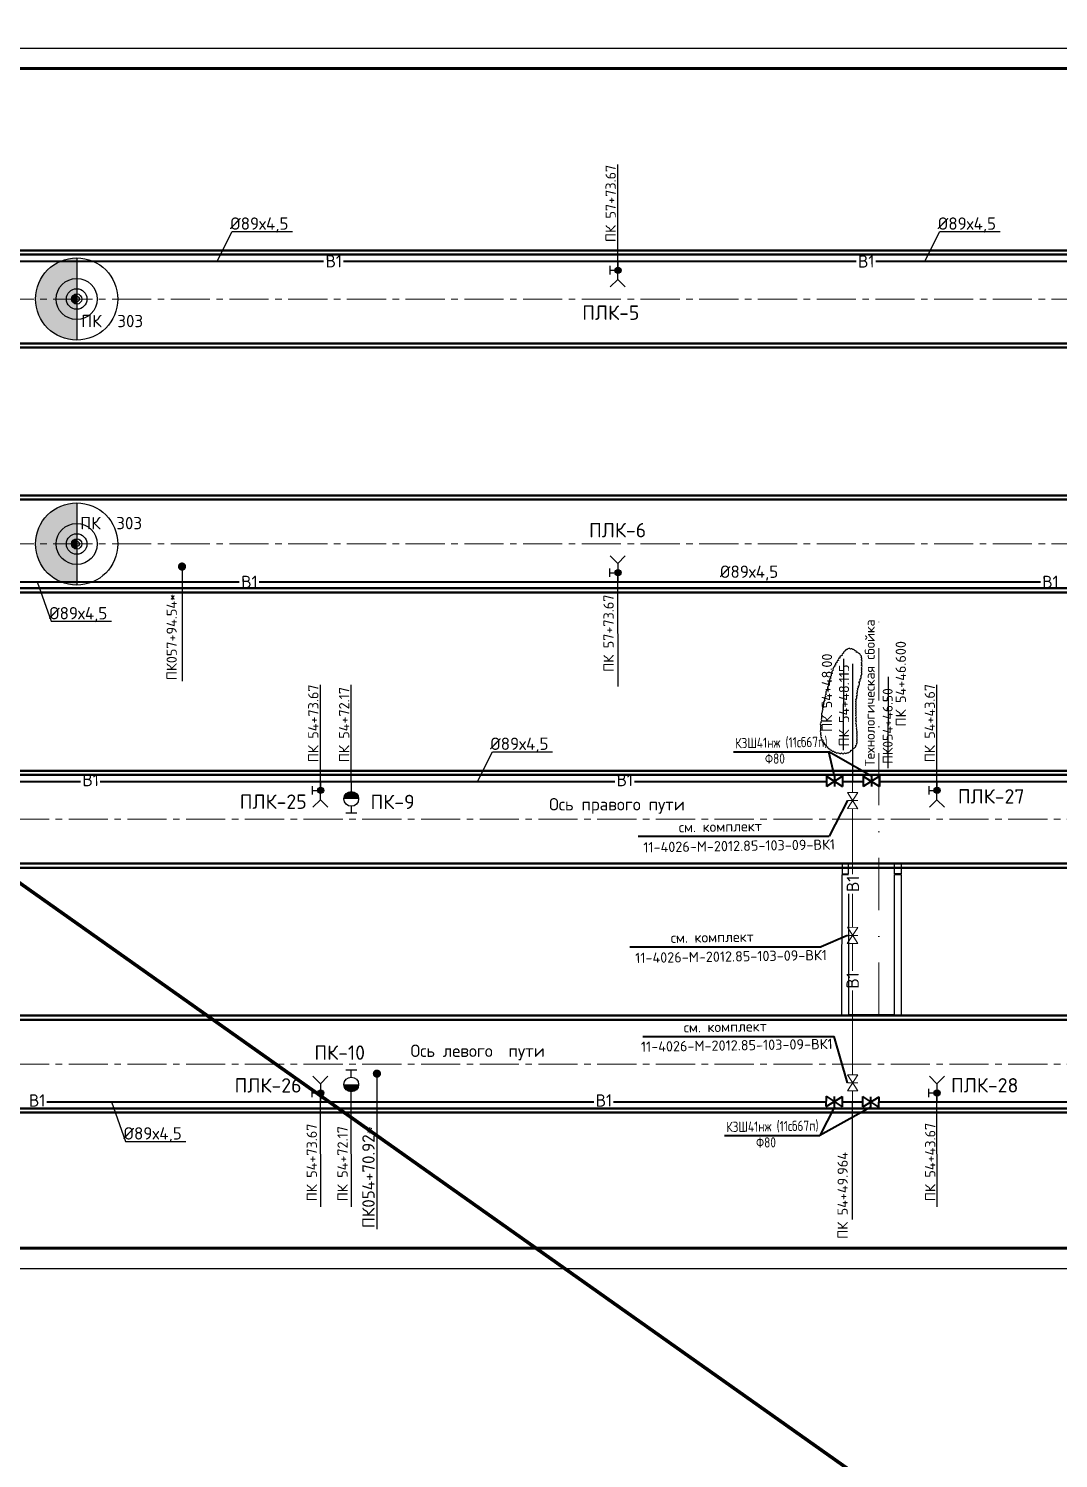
# Paper-space layout 'л2-л8' of a CAD drawing. Header units: millimetres. Extents: x 10032 to 18918, y -3051 to 627.
# Drawn here: x 16763.6 to 17014.2, y -1425.1 to -1077.2 of the extents above; entities that cross this region are included whole.
import ezdxf

# ---------------------------------------------------------------- set-up
doc = ezdxf.new("R2010")
doc.units = ezdxf.units.MM
doc.header["$LTSCALE"] = 0.5
doc.linetypes.add('CENTER2', pattern=[28.575, 19.05, -3.175, 3.175, -3.175])
doc.linetypes.add('DASHDOTX2', pattern=[50.8, 25.4, -12.7, 0, -12.7])
for name, color, linetype in [('1_NADPIS', 7, 'Continuous'), ('3_Текст', 7, 'Continuous'), ('NADPISI', 110, 'Continuous'), ('ВК_надписи', 7, 'Continuous'), ('ВК_сети', 4, 'Continuous'), ('ГТ_Конструкции', 2, 'Continuous'), ('ГТ_ПК', 2, 'Continuous'), ('ГТ_ПК @ 0.25', 2, 'Continuous'), ('ГТ_ПК @ 0.5', 2, 'Continuous'), ('ГТ_ПК @ 1', 2, 'Continuous'), ('ГТ_ПК @ 2', 2, 'Continuous'), ('ГТ_ПК @ 4', 2, 'Continuous')]:
    doc.layers.add(name, color=color, linetype=linetype)
for name, color, linetype, lineweight in [('1_PK500', 5, 'Continuous', 35), ('_Формат', 7, 'Continuous', 35), ('А_Конструкции', 4, 'Continuous', 50), ('А_Текст', 255, 'Continuous', 20), ('АР_Оси', 242, 'CENTER2', 18)]:
    doc.layers.add(name, color=color, linetype=linetype, lineweight=lineweight)
doc.styles.add('Стандарт ММП', font='isocpeur.ttf')

# ---------------------------------------------------------------- blocks, each defined once
blk = doc.blocks.new('ПК')
at = {"layer": 'ГТ_ПК'}
blk.add_hatch(color=0, dxfattribs=at).paths.add_polyline_path([(0, -2.5, 0.414214), (2.5, 0, 0.414214), (0, 2.5)])
at = {"layer": 'ГТ_ПК', "color": 0}
blk.add_line((0, -2.5), (0, 2.5), dxfattribs=at)
blk.add_circle((0, 0), 2.5, dxfattribs=at)
blk = doc.blocks.new('*U459')
at = {"layer": 'ГТ_ПК @ 0.25', "extrusion": (9.32183e-09, 7.72587e-22, 1), "xscale": 0.2500000000000059, "yscale": 0.2500000000000053, "zscale": 0.2500000000000053, "rotation": 180}
blk.add_blockref('ПК', (16775.31, -1142.99, 0), dxfattribs=at)
at = {"layer": 'ГТ_ПК @ 0.5', "extrusion": (9.32183e-09, 7.72587e-22, 1), "xscale": 0.5000000000000185, "yscale": 0.5000000000000173, "zscale": 0.5000000000000173, "rotation": 180}
blk.add_blockref('ПК', (16775.31, -1142.99, 0), dxfattribs=at)
at = {"layer": 'ГТ_ПК @ 1', "extrusion": (9.32183e-09, 7.72587e-22, 1), "rotation": 179.9999999999641}
blk.add_blockref('ПК', (16775.31, -1142.99, 0), dxfattribs=at)
at = {"layer": 'ГТ_ПК @ 2', "extrusion": (9.32183e-09, 7.72587e-22, 1), "xscale": 2.000000000000074, "yscale": 2.000000000000069, "zscale": 2.000000000000069, "rotation": 180}
blk.add_blockref('ПК', (16775.31, -1142.99, 0), dxfattribs=at)
at = {"layer": 'ГТ_ПК @ 4', "extrusion": (9.32183e-09, 7.72587e-22, 1), "xscale": 4.000000000000095, "yscale": 4.000000000000085, "zscale": 4.000000000000085, "rotation": 180}
blk.add_blockref('ПК', (16775.31, -1142.99, 0), dxfattribs=at)
blk = doc.blocks.new('*U476')
at = {"layer": 'ГТ_ПК @ 0.25', "extrusion": (9.32183e-09, 7.72587e-22, 1), "xscale": 0.2500000000000059, "yscale": 0.2500000000000053, "zscale": 0.2500000000000053, "rotation": 180}
blk.add_blockref('ПК', (16775.31, -1202.59, 0), dxfattribs=at)
at = {"layer": 'ГТ_ПК @ 0.5', "extrusion": (9.32183e-09, 7.72587e-22, 1), "xscale": 0.5000000000000185, "yscale": 0.5000000000000173, "zscale": 0.5000000000000173, "rotation": 180}
blk.add_blockref('ПК', (16775.31, -1202.59, 0), dxfattribs=at)
at = {"layer": 'ГТ_ПК @ 1', "extrusion": (9.32183e-09, 7.72587e-22, 1), "rotation": 179.9999999999641}
blk.add_blockref('ПК', (16775.31, -1202.59, 0), dxfattribs=at)
at = {"layer": 'ГТ_ПК @ 2', "extrusion": (9.32183e-09, 7.72587e-22, 1), "xscale": 2.000000000000074, "yscale": 2.000000000000069, "zscale": 2.000000000000069, "rotation": 180}
blk.add_blockref('ПК', (16775.31, -1202.59, 0), dxfattribs=at)
at = {"layer": 'ГТ_ПК @ 4', "extrusion": (9.32183e-09, 7.72587e-22, 1), "xscale": 4.000000000000095, "yscale": 4.000000000000085, "zscale": 4.000000000000085, "rotation": 180}
blk.add_blockref('ПК', (16775.31, -1202.59, 0), dxfattribs=at)

psp = doc.layouts.new('л2-л8')

# ---------------------------------------------------------------- hatches: boundary and pattern name
at = {"layer": 'ВК_сети', "ltscale": 0.5}
h = psp.add_hatch(color=5, dxfattribs=at)
h.paths.add_polyline_path([(16907.7718, -1135.9777, 0.41421356), (16907.0218, -1135.2277), (16907.0218, -1135.9777)])
h.paths.add_polyline_path([(16907.7718, -1135.9777), (16907.0218, -1135.9777), (16907.0218, -1136.7277, 0.41421356)])
h.paths.add_polyline_path([(16907.0218, -1135.9777), (16907.0218, -1135.2277, 0.58408052), (16906.38, -1136.3657)])
h.paths.add_polyline_path([(16907.0218, -1136.7277), (16907.0218, -1135.9777), (16906.38, -1136.3657, 0.26256208)])
h = psp.add_hatch(color=5, dxfattribs=at)
h.paths.add_polyline_path([(16907.7718, -1209.6009, -0.41421356), (16907.0218, -1210.3509), (16907.0218, -1209.6009)])
h.paths.add_polyline_path([(16907.7718, -1209.6009), (16907.0218, -1209.6009), (16907.0218, -1208.8509, -0.41421356)])
h.paths.add_polyline_path([(16907.0218, -1209.6009), (16907.0218, -1210.3509, -0.58408052), (16906.38, -1209.2129)])
h.paths.add_polyline_path([(16907.0218, -1208.8509), (16907.0218, -1209.6009), (16906.38, -1209.2129, -0.26256208)])
h = psp.add_hatch(color=5, dxfattribs=at)
h.paths.add_polyline_path([(16835.4214, -1262.5587, 0.41421356), (16834.6714, -1261.8087), (16834.6714, -1262.5587)])
h.paths.add_polyline_path([(16835.4214, -1262.5587), (16834.6714, -1262.5587), (16834.6714, -1263.3087, 0.41421356)])
h.paths.add_polyline_path([(16834.6714, -1262.5587), (16834.6714, -1261.8087, 0.58408052), (16834.0295, -1262.9467)])
h.paths.add_polyline_path([(16834.6714, -1263.3087), (16834.6714, -1262.5587), (16834.0295, -1262.9467, 0.26256208)])
h = psp.add_hatch(color=1, dxfattribs=at)
h.paths.add_polyline_path([(16840.3097, -1264.6177), (16843.9097, -1264.6177, 0.09159777), (16843.7909, -1263.9745), (16840.4285, -1263.9745, 0.09159777)])
h.paths.add_polyline_path([(16840.4285, -1263.9745), (16843.7909, -1263.9745, 0.68812614)])
h = psp.add_hatch(color=1, dxfattribs=at)
h.paths.add_polyline_path([(16840.3097, -1264.6177), (16843.9097, -1264.6177, 0.09159777), (16843.7909, -1263.9745), (16840.4285, -1263.9745, 0.09159777)])
h.paths.add_polyline_path([(16840.4285, -1263.9745), (16843.7909, -1263.9745, 0.68812614)])
h = psp.add_hatch(color=5, dxfattribs=at)
h.paths.add_polyline_path([(16985.4214, -1262.5587, 0.41421356), (16984.6714, -1261.8087), (16984.6714, -1262.5587)])
h.paths.add_polyline_path([(16985.4214, -1262.5587), (16984.6714, -1262.5587), (16984.6714, -1263.3087, 0.41421356)])
h.paths.add_polyline_path([(16984.6714, -1262.5587), (16984.6714, -1261.8087, 0.58408052), (16984.0295, -1262.9467)])
h.paths.add_polyline_path([(16984.6714, -1263.3087), (16984.6714, -1262.5587), (16984.0295, -1262.9467, 0.26256208)])
h = psp.add_hatch(color=5, dxfattribs=at)
h.paths.add_polyline_path([(16835.4214, -1336.182, -0.41421356), (16834.6714, -1336.932), (16834.6714, -1336.182)])
h.paths.add_polyline_path([(16835.4214, -1336.182), (16834.6714, -1336.182), (16834.6714, -1335.432, -0.41421356)])
h.paths.add_polyline_path([(16834.6714, -1336.182), (16834.6714, -1336.932, -0.58408052), (16834.0295, -1335.794)])
h.paths.add_polyline_path([(16834.6714, -1335.432), (16834.6714, -1336.182), (16834.0295, -1335.794, -0.26256208)])
h = psp.add_hatch(color=1, dxfattribs=at)
h.paths.add_polyline_path([(16840.3097, -1334.123), (16843.9097, -1334.123, -0.09159777), (16843.7909, -1334.7662), (16840.4285, -1334.7662, -0.09159777)])
h.paths.add_polyline_path([(16840.4285, -1334.7662), (16843.7909, -1334.7662, -0.68812614)])
h = psp.add_hatch(color=1, dxfattribs=at)
h.paths.add_polyline_path([(16840.3097, -1334.123), (16843.9097, -1334.123, -0.09159777), (16843.7909, -1334.7662), (16840.4285, -1334.7662, -0.09159777)])
h.paths.add_polyline_path([(16840.4285, -1334.7662), (16843.7909, -1334.7662, -0.68812614)])
h = psp.add_hatch(color=5, dxfattribs=at)
h.paths.add_polyline_path([(16985.4214, -1336.182, -0.41421356), (16984.6714, -1336.932), (16984.6714, -1336.182)])
h.paths.add_polyline_path([(16985.4214, -1336.182), (16984.6714, -1336.182), (16984.6714, -1335.432, -0.41421356)])
h.paths.add_polyline_path([(16984.6714, -1336.182), (16984.6714, -1336.932, -0.58408052), (16984.0295, -1335.794)])
h.paths.add_polyline_path([(16984.6714, -1335.432), (16984.6714, -1336.182), (16984.0295, -1335.794, -0.26256208)])

# ---------------------------------------------------------------- linework, layer by layer
at = {"layer": '1_NADPIS', "color": 1, "linetype": 'Continuous'}
for p, q in [((16906.9602, -1133.7977, 0), (16906.9602, -1110.2883, 0)), ((16800.9391, -1208.0932, 0), (16800.9391, -1235.9705, 0)), ((16907.0597, -1237.2885, 0), (16906.9594, -1211.5796, 0)), ((16964.1695, -1260.379, 0), (16964.1695, -1231.8025, 0)), ((16834.6097, -1260.3788, 0), (16834.6097, -1236.8694, 0)), ((16842.1097, -1260.3788, 0), (16842.1097, -1236.8694, 0)), ((16984.6097, -1260.3788, 0), (16984.6097, -1236.8694, 0)), ((16848.3597, -1330.979), (16848.3597, -1369.3512)), ((16834.7092, -1363.8696, 0), (16834.6089, -1338.1607, 0)), ((16842.2092, -1363.8696, 0), (16842.1089, -1338.1607, 0)), ((16964.1137, -1366.9388, 7.3533), (16964.1137, -1338.3623, 7.3533)), ((16984.7092, -1363.8696, 0), (16984.6089, -1338.1607, 0))]:
    psp.add_line(p, q, dxfattribs=at)
at = {"layer": '1_NADPIS', "linetype": 'DASHDOTX2', "lineweight": 13}
psp.add_line((16970.5156, -1317.1668, 7.3533), (16970.5156, -1216.8451, 7.3533), dxfattribs=at)
at = {"layer": '_Формат', "color": 7, "lineweight": 25}
for p, q in [((16500.968, -1081.9281), (17378.2322, -1081.9281)), ((16500.968, -1378.9281), (18125.4811, -1378.9281)), ((16500.968, -1378.9281), (17378.2322, -1378.9281))]:
    psp.add_line(p, q, dxfattribs=at)
at = {"layer": '_Формат', "color": 7, "lineweight": 60}
for p, q in [((16520.968, -1086.9281), (17373.2322, -1086.9281)), ((16520.968, -1373.9281), (18373.048, -1373.9281))]:
    psp.add_line(p, q, dxfattribs=at)
at = {"layer": 'Defpoints', "color": 6, "linetype": 'Continuous', "lineweight": 140}
psp.add_line((16467.2489, -1077.1894), (18599.244, -2584.2309), dxfattribs=at)
at = {"layer": 'Defpoints', "color": 5, "linetype": 'Continuous', "lineweight": 30}
for p, q in [((16961.9091, -1230.5327), (16961.8379, -1252.7518)), ((16972.7236, -1234.9098), (16972.6523, -1257.1289))]:
    psp.add_line(p, q, dxfattribs=at)
psp.add_lwpolyline([(16962.7929, -1228.2946, 0.52056705), (16962.3373, -1228.6361, 0.52056705), (16962.3373, -1228.6361, 0.52056705), (16961.8816, -1229.2053, 0.52056705), (16961.8816, -1229.2053, 0.52056705), (16961.5399, -1229.7745, 0.52056705), (16961.5399, -1229.7745, 0.52056705), (16960.9703, -1230.3437, 0.52056705), (16960.9703, -1230.3437, 0.52056705), (16960.6286, -1230.913, 0.52056705), (16960.6286, -1230.913, 0.52056705), (16960.2869, -1231.4821, 0.52056705), (16960.2869, -1231.4821, 0.52056705), (16959.9451, -1232.0513, 0.52056705), (16959.9451, -1232.0513, 0.52056705), (16959.7173, -1232.5067, 0.52056705), (16959.7173, -1232.5067, 0.52056705), (16959.3756, -1233.3036, 0.52056705), (16959.3756, -1233.3036, 0.52056705), (16959.1478, -1234.1005, 0.52056705), (16959.1478, -1234.1005, 0.52056705), (16958.9199, -1234.6697, 0.52056705), (16958.9199, -1234.6697, 0.52056705), (16958.806, -1235.2389, 0.52056705), (16958.806, -1235.2389, 0.52056705), (16958.5782, -1236.1496, 0.52056705), (16958.5782, -1236.1496, 0.52056705), (16958.3504, -1237.0603, 0.52056705), (16958.3504, -1237.0603, 0.52056705), (16958.1226, -1238.0849, 0.52056705), (16958.1226, -1238.0849, 0.52056705), (16957.6669, -1239.2233, 0.52056705), (16957.6669, -1239.2233, 0.52056705), (16957.553, -1239.7925, 0.52056705), (16957.553, -1239.7925, 0.52056705), (16957.4391, -1240.7032, 0.52056705), (16957.4391, -1240.7032, 0.52056705), (16957.0974, -1241.6139, 0.52056705), (16957.0974, -1241.6139, 0.52056705), (16957.0974, -1242.2969, 0.52056705), (16957.0974, -1242.2969, 0.52056705), (16956.8695, -1242.98, 0.52056705), (16956.8695, -1242.98, 0.52056705), (16956.7556, -1243.5492, 0.52056705), (16956.7556, -1243.5492, 0.52056705), (16956.6417, -1244.3461, 0.52056705), (16956.6417, -1244.3461, 0.52056705), (16956.6417, -1244.9153, 0.52056705), (16956.6417, -1244.9153, 0.52056705), (16956.6417, -1245.5983, 0.52056705), (16956.6417, -1245.5983, 0.52056705), (16956.4139, -1246.0537, 0.52056705), (16956.4139, -1246.0537, 0.52056705), (16956.4139, -1246.7367, 0.52056705), (16956.4139, -1246.7367, 0.52056705), (16956.4139, -1247.3059, 0.52056705), (16956.4139, -1247.3059, 0.52056705), (16956.4139, -1247.8751, 0.52056705), (16956.4139, -1247.8751, 0.52056705), (16956.4139, -1248.5582, 0.52056705), (16956.4139, -1248.5582, 0.52056705), (16956.4139, -1249.1274, 0.52056705), (16956.4139, -1249.1274, 0.52056705), (16956.5278, -1249.6966, 0.52056705), (16956.5278, -1249.6966, 0.52056705), (16956.7556, -1250.2658, 0.52056705), (16956.7556, -1250.2658, 0.52056705), (16957.2113, -1250.9488, 0.52056705), (16957.2113, -1250.9488, 0.52056705), (16957.6669, -1251.518, 0.52056705), (16957.6669, -1251.518, 0.52056705), (16958.0087, -1251.9734, 0.52056705), (16958.0087, -1251.9734, 0.52056705), (16958.4643, -1252.4287, 0.52056705), (16958.4643, -1252.4287, 0.52056705), (16958.9199, -1252.6564, 0.52056705), (16958.9199, -1252.6564, 0.52056705), (16959.4895, -1252.9979, 0.52056705), (16959.4895, -1252.9979, 0.52056705), (16959.9451, -1253.2256, 0.52056705), (16959.9451, -1253.2256, 0.52056705), (16960.6286, -1253.3394, 0.52056705), (16960.6286, -1253.3394, 0.52056705), (16961.426, -1253.4533, 0.52056705), (16961.426, -1253.4533, 0.52056705), (16962.1094, -1253.4533, 0.52056705), (16962.1094, -1253.4533, 0.52056705), (16962.679, -1253.3394, 0.52056705), (16962.679, -1253.3394, 0.52056705), (16963.2485, -1253.2256, 0.52056705), (16963.2485, -1253.2256, 0.52056705), (16963.7042, -1252.7702, 0.52056705), (16963.7042, -1252.7702, 0.52056705), (16964.1598, -1252.3149, 0.52056705), (16964.1598, -1252.3149, 0.52056705), (16964.6155, -1252.0872, 0.52056705), (16964.6155, -1252.0872, 0.52056705), (16964.8433, -1251.6318, 0.52056705), (16964.8433, -1251.6318, 0.52056705), (16965.0711, -1251.1765, 0.52056705), (16965.0711, -1251.1765, 0.52056705), (16965.0711, -1250.6073, 0.52056705), (16965.0711, -1250.6073, 0.52056705), (16965.0711, -1250.0381, 0.52056705), (16965.0711, -1250.0381, 0.52056705), (16965.0711, -1249.355, 0.52056705), (16965.0711, -1249.355, 0.52056705), (16965.0711, -1248.672, 0.52056705), (16965.0711, -1248.672, 0.52056705), (16965.0711, -1248.1028, 0.52056705), (16965.0711, -1248.1028, 0.52056705), (16964.9572, -1247.5336, 0.52056705), (16964.9572, -1247.5336, 0.52056705), (16964.9572, -1246.9644, 0.52056705), (16964.9572, -1246.9644, 0.52056705), (16964.8433, -1246.2814, 0.52056705), (16964.8433, -1246.2814, 0.52056705), (16964.8433, -1245.5983, 0.52056705), (16964.8433, -1245.5983, 0.52056705), (16964.8433, -1245.0291, 0.52056705), (16964.8433, -1245.0291, 0.52056705), (16964.8433, -1244.3461, 0.52056705), (16964.8433, -1244.3461, 0.52056705), (16964.8433, -1243.7769, 0.52056705), (16964.8433, -1243.7769, 0.52056705), (16964.8433, -1243.2077, 0.52056705), (16964.8433, -1243.2077, 0.52056705), (16964.8433, -1242.6385, 0.52056705), (16964.8433, -1242.6385, 0.52056705), (16964.8433, -1242.0693, 0.52056705), (16964.8433, -1242.0693, 0.52056705), (16964.8433, -1241.5001, 0.52056705), (16964.8433, -1241.5001, 0.52056705), (16964.8433, -1240.9309, 0.52056705), (16964.8433, -1240.9309, 0.52056705), (16964.8433, -1240.3617, 0.52056705), (16964.8433, -1240.3617, 0.52056705), (16965.0711, -1239.6786, 0.52056705), (16965.0711, -1239.6786, 0.52056705), (16965.0711, -1238.8818, 0.52056705), (16965.0711, -1238.8818, 0.52056705), (16965.185, -1238.3126, 0.52056705), (16965.185, -1238.3126, 0.52056705), (16965.299, -1237.7433, 0.52056705), (16965.299, -1237.7433, 0.52056705), (16965.4129, -1237.1741, 0.52056705), (16965.4129, -1237.1741, 0.52056705), (16965.6407, -1236.1496, 0.52056705), (16965.6407, -1236.1496, 0.52056705), (16965.8685, -1235.4665, 0.52056705), (16965.8685, -1235.4665, 0.52056705), (16966.0963, -1234.6697, 0.52056705), (16966.0963, -1234.6697, 0.52056705), (16966.2102, -1233.8728, 0.52056705), (16966.2102, -1233.8728, 0.52056705), (16966.2102, -1233.3036, 0.52056705), (16966.2102, -1233.3036, 0.52056705), (16966.2102, -1232.7344, 0.52056705), (16966.2102, -1232.7344, 0.52056705), (16966.2102, -1232.0513, 0.52056705), (16966.2102, -1232.0513, 0.52056705), (16966.2102, -1231.4821, 0.52056705), (16966.2102, -1231.4821, 0.52056705), (16966.2102, -1230.7991, 0.52056705), (16966.2102, -1230.7991, 0.52056705), (16966.2102, -1230.2299, 0.52056705), (16966.2102, -1230.2299, 0.52056705), (16965.9824, -1229.6607, 0.52056705), (16965.9824, -1229.6607, 0.52056705), (16965.5268, -1229.2053, 0.52056705), (16965.5268, -1229.2053, 0.52056705), (16965.0711, -1228.9777, 0.52056705), (16965.0711, -1228.9777, 0.52056705), (16964.6155, -1228.6361, 0.52056705), (16964.6155, -1228.6361, 0.52056705), (16964.1598, -1228.2946, 0.52056705), (16964.1598, -1228.2946, 0.52056705), (16963.5903, -1228.1808, 0.52056705), (16963.5903, -1228.1808, 0.52056705)], format="xyb", close=True, dxfattribs=at)
at = {"layer": 'NADPISI', "color": 6, "lineweight": 9, "const_width": 1, "elevation": 0}
psp.add_lwpolyline([(16800.4391, -1208.0932, 1), (16801.4391, -1208.0932, 1)], format="xyb", close=True, dxfattribs=at)
at = {"layer": 'NADPISI', "color": 6, "lineweight": 9, "const_width": 1}
psp.add_lwpolyline([(16847.8597, -1331.479, 1), (16848.8597, -1331.479, 1)], format="xyb", close=True, dxfattribs=at)
at = {"layer": 'А_Конструкции'}
for p, q in [((16644.6602, -1131.1893), (18104.3859, -1131.1893)), ((16644.6602, -1132.1893), (18104.3859, -1132.1893)), ((16644.6602, -1153.7893), (18104.3859, -1153.7893)), ((16644.6602, -1154.7893), (18104.3859, -1154.7893)), ((16644.6602, -1190.7893), (18104.3859, -1190.7893)), ((16644.6602, -1191.7893), (18104.3859, -1191.7893)), ((16644.6602, -1213.3893), (18104.3859, -1213.3893)), ((16644.6602, -1214.3893), (18104.3859, -1214.3893)), ((16532.0354, -1257.7703), (17913.7462, -1257.7703)), ((16532.0354, -1258.7703), (17913.7462, -1258.7703)), ((16532.0354, -1280.3704), (17913.7462, -1280.3703)), ((16532.0354, -1281.3704), (17913.7462, -1281.3703)), ((16532.0354, -1317.3703), (17913.7462, -1317.3703)), ((16532.0354, -1318.3703), (17913.7462, -1318.3703)), ((16532.0354, -1339.9704), (17913.7462, -1339.9703)), ((16532.0354, -1340.9704), (17913.7462, -1340.9703))]:
    psp.add_line(p, q, dxfattribs=at)
at = {"layer": 'АР_Оси', "color": 7}
for p, q in [((16526.7353, -1142.9893), (18102.8294, -1142.9893)), ((16526.7353, -1202.5893), (18102.8294, -1202.5893)), ((16530.4789, -1269.5704), (17912.1897, -1269.5704)), ((16530.4789, -1329.1704), (17912.1897, -1329.1704))]:
    psp.add_line(p, q, dxfattribs=at)
at = {"layer": 'ВК_надписи'}
for p, q in [((16809.5189, -1133.7977, 0), (16813.1786, -1126.6, 0)), ((16813.1786, -1126.6, 0), (16827.8181, -1126.6, 0)), ((16981.686, -1133.7977, 0), (16985.3458, -1126.6, 0)), ((16985.3458, -1126.6, 0), (16999.9852, -1126.6, 0)), ((16765.6632, -1211.7809, 0), (16769.1155, -1221.412, 0)), ((16769.1155, -1221.412, 0), (16783.755, -1221.412, 0)), ((16872.7917, -1260.3788, 0), (16876.4514, -1253.1811, 0)), ((16876.4514, -1253.1811, 0), (16891.0909, -1253.1811, 0)), ((16783.766, -1338.362, 0), (16787.2183, -1347.9931, 0)), ((16787.2183, -1347.9931, 0), (16801.8578, -1347.9931, 0))]:
    psp.add_line(p, q, dxfattribs=at)
at = {"layer": 'ВК_сети', "color": 1, "lineweight": 30, "ltscale": 0.5, "extrusion": (-3.27269e-07, 1.1423e-06, 1)}
for p, q in [((16906.9602, -1133.7977), (16906.9602, -1136.7526, 0)), ((16834.6097, -1260.3788, 0), (16834.6097, -1263.3337, 0)), ((16984.6097, -1260.3788, 0), (16984.6097, -1263.3337, 0))]:
    psp.add_line(p, q, dxfattribs=at)
at = {"layer": 'ВК_сети', "color": 5, "ltscale": 0.5}
for p, q in [((16906.9602, -1138.2365, 0), (16906.9602, -1133.7977)), ((16904.9922, -1134.946, 0), (16904.9922, -1137.0079)), ((16904.9922, -1135.977, 0), (16907.0218, -1135.977, 0)), ((16906.9602, -1138.2365), (16905.136, -1140.0607)), ((16906.9602, -1138.2365), (16908.7844, -1140.0607)), ((16906.9602, -1207.3421), (16905.136, -1205.5179)), ((16906.9602, -1207.3421), (16908.7844, -1205.5179)), ((16904.9922, -1210.6326, 0), (16904.9922, -1208.5707)), ((16904.9922, -1209.6017, 0), (16907.0218, -1209.6017, 0)), ((16906.9602, -1207.3421, 0), (16906.9602, -1211.7809)), ((16832.6418, -1261.5271, 0), (16832.6418, -1263.5889, 0)), ((16832.6418, -1262.558, 0), (16834.6714, -1262.558, 0)), ((16834.6097, -1264.8175, 0), (16834.6097, -1260.3788, 0)), ((16982.6418, -1261.5271, 0), (16982.6418, -1263.5889, 0)), ((16982.6418, -1262.558, 0), (16984.6714, -1262.558, 0)), ((16984.6097, -1264.8175, 0), (16984.6097, -1260.3788, 0)), ((16834.6097, -1264.8175, 0), (16832.7855, -1266.6417, 0)), ((16834.6097, -1264.8175, 0), (16836.4339, -1266.6417, 0)), ((16984.6097, -1264.8175, 0), (16982.7855, -1266.6417, 0)), ((16984.6097, -1264.8175, 0), (16986.4339, -1266.6417, 0)), ((16834.6097, -1333.9232, 0), (16832.7855, -1332.099, 0)), ((16834.6097, -1333.9232, 0), (16836.4339, -1332.099, 0)), ((16984.6097, -1333.9232, 0), (16982.7855, -1332.099, 0)), ((16984.6097, -1333.9232, 0), (16986.4339, -1332.099, 0)), ((16832.6418, -1337.2136, 0), (16832.6418, -1335.1518, 0)), ((16834.6097, -1333.9232, 0), (16834.6097, -1338.3619, 0)), ((16982.6418, -1337.2136, 0), (16982.6418, -1335.1518, 0)), ((16984.6097, -1333.9232, 0), (16984.6097, -1338.3619, 0)), ((16832.6418, -1336.1827, 0), (16834.6714, -1336.1827, 0)), ((16982.6418, -1336.1827, 0), (16984.6714, -1336.1827, 0))]:
    psp.add_line(p, q, dxfattribs=at)
at = {"layer": 'ВК_сети', "color": 1, "lineweight": 30, "ltscale": 0.5, "extrusion": (-3.27269e-07, -1.1423e-06, 1)}
for p, q in [((16906.9602, -1211.7809), (16906.9602, -1208.826, 0)), ((16834.6097, -1338.3619, 0), (16834.6097, -1335.407, 0)), ((16984.6097, -1338.3619, 0), (16984.6097, -1335.407, 0))]:
    psp.add_line(p, q, dxfattribs=at)
at = {"layer": 'ВК_сети', "color": 2, "lineweight": 40, "ltscale": 0.5}
for p, q in [((16935.0975, -1253.1632, 0), (16958.3307, -1253.1632, 0)), ((16959.6819, -1259.1198, 7.3533), (16958.3307, -1253.1632, 0)), ((16968.6571, -1259.1198, 7.3533), (16958.3307, -1253.1632, 0)), ((16962.8542, -1265.0127, 7.3533), (16958.4021, -1273.6993, 0)), ((16911.8905, -1273.6993, 0), (16958.4021, -1273.6993, 0)), ((16909.925, -1300.6096, -0.4846), (16956.4365, -1300.6096, -0.4846)), ((16962.8346, -1297.8423, 7.3533), (16956.4365, -1300.6096, -0.4846)), ((16913.0805, -1322.405, 0.2201), (16959.5921, -1322.405, 0.2201)), ((16962.8542, -1333.7017, 7.3533), (16959.5921, -1322.405, 0.2201)), ((16959.6558, -1339.5262, 7.3533), (16956.1606, -1346.5567, 0)), ((16968.5174, -1339.621, 7.3533), (16956.1606, -1346.5567, 0)), ((16932.9274, -1346.5567, 0), (16956.1606, -1346.5567, 0))]:
    psp.add_line(p, q, dxfattribs=at)
at = {"layer": 'ВК_сети', "color": 2, "lineweight": 40, "ltscale": 0.5, "extrusion": (-1.06675e-13, 1.06455e-06, 1)}
for p, q in [((16957.7118, -1259.1192, 7.3533), (16957.7118, -1261.6383, 7.3533)), ((16961.652, -1259.1192, 7.3533), (16957.7118, -1261.6383, 7.3533)), ((16957.7118, -1259.1192, 7.3533), (16961.652, -1261.6383, 7.3533)), ((16959.6819, -1259.1198, 7.3533), (16959.6819, -1261.6388, 7.3533)), ((16961.652, -1259.1192, 7.3533), (16961.652, -1261.6383, 7.3533))]:
    psp.add_line(p, q, dxfattribs=at)
at = {"layer": 'ВК_сети', "color": 2, "lineweight": 40, "ltscale": 0.5, "extrusion": (1.06675e-13, 1.06455e-06, 1)}
for p, q in [((16966.687, -1259.1192, 7.3533), (16966.687, -1261.6383, 7.3533)), ((16966.687, -1259.1192, 7.3533), (16970.6272, -1261.6383, 7.3533)), ((16970.6272, -1259.1192, 7.3533), (16966.687, -1261.6383, 7.3533)), ((16968.6571, -1259.1198, 7.3533), (16968.6571, -1261.6388, 7.3533)), ((16970.6272, -1259.1192, 7.3533), (16970.6272, -1261.6383, 7.3533))]:
    psp.add_line(p, q, dxfattribs=at)
at = {"layer": 'ВК_сети', "color": 1, "lineweight": 30, "ltscale": 0.5}
for p, q in [((16842.1068, -1262.9382, -0.0001), (16842.1097, -1263.3402, -0.0001)), ((16842.1068, -1262.9382, -0.0001), (16842.1097, -1263.3402, -0.0001)), ((16842.1097, -1263.3402, -0.0001), (16841.5924, -1263.344, -0.0001)), ((16842.1097, -1263.3402, -0.0001), (16841.5924, -1263.344, -0.0001)), ((16842.1097, -1263.3402, -0.0001), (16842.6271, -1263.3364, -0.0001)), ((16842.1097, -1263.3402, -0.0001), (16842.6271, -1263.3364, -0.0001)), ((16842.1097, -1335.4005, -0.0001), (16841.5924, -1335.3967, -0.0001)), ((16842.1097, -1335.4005, -0.0001), (16841.5924, -1335.3967, -0.0001)), ((16842.1068, -1335.8025, -0.0001), (16842.1097, -1335.4005, -0.0001)), ((16842.1068, -1335.8025, -0.0001), (16842.1097, -1335.4005, -0.0001)), ((16842.1097, -1335.4005, -0.0001), (16842.6271, -1335.4043, -0.0001)), ((16842.1097, -1335.4005, -0.0001), (16842.6271, -1335.4043, -0.0001))]:
    psp.add_line(p, q, dxfattribs=at)
at = {"layer": 'ВК_сети', "color": 1, "ltscale": 0.5}
for p, q in [((16842.1097, -1260.3788, 0), (16842.1097, -1262.8177, 0)), ((16842.1097, -1260.3788, 0), (16842.1097, -1262.8177, 0)), ((16842.1097, -1266.4177, 0), (16842.1097, -1268.0706, 0)), ((16842.1097, -1266.4177, 0), (16842.1097, -1268.0706, 0)), ((16843.4516, -1268.0706, 0), (16840.7678, -1268.0706, 0)), ((16843.4516, -1268.0706, 0), (16840.7678, -1268.0706, 0)), ((16843.4516, -1330.6701, 0), (16840.7678, -1330.6701, 0)), ((16843.4516, -1330.6701, 0), (16840.7678, -1330.6701, 0)), ((16842.1097, -1332.323, 0), (16842.1097, -1330.6701, 0)), ((16842.1097, -1332.323, 0), (16842.1097, -1330.6701, 0)), ((16842.1097, -1338.3619, 0), (16842.1097, -1335.923, 0)), ((16842.1097, -1338.3619, 0), (16842.1097, -1335.923, 0))]:
    psp.add_line(p, q, dxfattribs=at)
at = {"layer": 'ВК_сети', "color": 5, "lineweight": 18, "ltscale": 0.5}
for p, q in [((16964.1137, -1263.0554, 7.3533), (16964.1137, -1260.3791, 7.3533)), ((16964.1137, -1282.944, 7.3533), (16964.1137, -1266.9957, 7.3533)), ((16964.1137, -1295.8852, 7.3533), (16964.1137, -1287.744, 7.3533)), ((16964.1137, -1306.4437, 7.3533), (16964.1137, -1299.8256, 7.3533)), ((16964.1137, -1331.7456, 7.3533), (16964.1137, -1311.2437, 7.3533)), ((16964.1137, -1338.3623, 7.3533), (16964.1137, -1335.6861, 7.3533)), ((16964.1137, -1338.3623, 7.3533), (16964.1137, -1335.6861, 7.3533))]:
    psp.add_line(p, q, dxfattribs=at)
at = {"layer": 'ВК_сети', "color": 5, "lineweight": 18, "ltscale": 0.5, "extrusion": (-6.58679e-07, 4.12574e-07, 1)}
for p, q in [((16962.8335, -1266.9827, 7.3533), (16965.3928, -1263.0684, 7.3533)), ((16962.8542, -1265.0127, 7.3533), (16965.3731, -1265.0384, 7.3533)), ((16962.8738, -1263.0427, 7.3533), (16965.3928, -1263.0684, 7.3533)), ((16962.8738, -1263.0427, 7.3533), (16965.3525, -1267.0084, 7.3533)), ((16962.8335, -1266.9827, 7.3533), (16965.3525, -1267.0084, 7.3533)), ((16962.8139, -1299.8123, 7.3533), (16965.3731, -1295.8981, 7.3533)), ((16962.8542, -1295.8723, 7.3533), (16965.3731, -1295.8981, 7.3533)), ((16962.8542, -1295.8723, 7.3533), (16965.3328, -1299.838, 7.3533)), ((16962.8139, -1299.8123, 7.3533), (16965.3328, -1299.838, 7.3533)), ((16962.8346, -1297.8423, 7.3533), (16965.3535, -1297.8681, 7.3533))]:
    psp.add_line(p, q, dxfattribs=at)
at = {"layer": 'ВК_сети', "color": 5, "lineweight": 18, "ltscale": 0.5, "extrusion": (-6.67393e-07, -3.98325e-07, 1)}
for p, q in [((16962.8315, -1335.6716, 7.3533), (16965.3948, -1331.7601, 7.3533)), ((16962.8759, -1331.7317, 7.3533), (16965.3948, -1331.7601, 7.3533)), ((16962.8759, -1331.7317, 7.3533), (16965.3504, -1335.7, 7.3533)), ((16962.8315, -1335.6716, 7.3533), (16965.3504, -1335.7, 7.3533)), ((16962.8542, -1333.7017, 7.3533), (16965.3731, -1333.73, 7.3533))]:
    psp.add_line(p, q, dxfattribs=at)
at = {"layer": 'ВК_сети', "color": 2, "lineweight": 40, "ltscale": 0.5, "extrusion": (-2.28755e-08, -1.06431e-06, 1)}
for p, q in [((16957.6862, -1339.4843, 7.3533), (16957.7403, -1336.9659, 7.3533)), ((16957.6862, -1339.4843, 7.3533), (16961.6796, -1337.0505, 7.3533)), ((16961.6255, -1339.569, 7.3533), (16957.7403, -1336.9659, 7.3533)), ((16959.6558, -1339.5262, 7.3533), (16959.71, -1337.0077, 7.3533)), ((16961.6255, -1339.569, 7.3533), (16961.6796, -1337.0505, 7.3533))]:
    psp.add_line(p, q, dxfattribs=at)
at = {"layer": 'ВК_сети', "color": 2, "lineweight": 40, "ltscale": 0.5, "extrusion": (-2.28752e-08, -1.06431e-06, 1)}
for p, q in [((16966.5477, -1339.5792, 7.3533), (16966.6019, -1337.0607, 7.3533)), ((16966.5477, -1339.5792, 7.3533), (16970.5411, -1337.1454, 7.3533)), ((16970.487, -1339.6639, 7.3533), (16966.6019, -1337.0607, 7.3533)), ((16968.5174, -1339.621, 7.3533), (16968.5715, -1337.1026, 7.3533)), ((16970.487, -1339.6639, 7.3533), (16970.5411, -1337.1454, 7.3533))]:
    psp.add_line(p, q, dxfattribs=at)
at = {"layer": 'ВК_сети', "color": 2, "lineweight": 40, "ltscale": 0.5}
for points, elevation in [([(16737.4914, -1133.7977), (16835.399, -1133.7977)], 0), ([(16840.1992, -1133.7977), (16964.9684, -1133.7977)], 0), ([(16969.7686, -1133.7977), (17178.038, -1133.7977)], 0), ([(16737.5879, -1211.7809), (16814.8767, -1211.7809)], 0), ([(16819.6769, -1211.7809), (17009.7772, -1211.7809)], 0), ([(16600.4287, -1260.3788), (16776.2583, -1260.3788)], 0), ([(16781.0585, -1260.3788), (16906.2114, -1260.3788)], 0), ([(16911.0117, -1260.3788), (16957.7118, -1260.379)], 0), ([(16961.652, -1260.379), (16966.687, -1260.379)], 0), ([(16970.6272, -1260.3785), (16973.0889, -1260.3785)], 0), ([(16970.6272, -1260.3789), (16977.0291, -1260.3785)], 7.3533), ([(16977.0291, -1260.3785), (16999.4433, -1260.3784)], 0), ([(16999.4433, -1260.3784), (17091.4724, -1260.3784)], 0), ([(16768.029, -1338.362), (16901.1335, -1338.362)], 0), ([(16905.9337, -1338.362), (16957.7103, -1338.362)], 0), ([(16959.5278, -1338.362), (16959.824, -1338.362)], 0), ([(16961.6514, -1338.3623), (16966.5739, -1338.3623)], 7.3533), ([(16970.515, -1338.362), (16999.331, -1338.362)], 0), ([(16999.331, -1338.362), (17164.1806, -1338.362)], 0)]:
    psp.add_lwpolyline(points, dxfattribs=dict(at, elevation=elevation))
at = {"layer": 'ВК_сети', "color": 5, "lineweight": 18, "ltscale": 0.5}
for points, elevation in [([(16968.6566, -1260.3791), (16968.6577, -1260.3791)], 7.3533), ([(16961.6514, -1338.362), (16964.1122, -1338.362)], 0), ([(16961.6514, -1338.3621), (16966.5739, -1338.3621)], 0)]:
    psp.add_lwpolyline(points, dxfattribs=dict(at, elevation=elevation))
at = {"layer": 'ВК_сети', "color": 5, "ltscale": 0.5}
for centre in [(16907.0218, -1135.9777, 0), (16907.0218, -1209.6009, 0), (16834.6714, -1262.5587, 0), (16984.6714, -1262.5587, 0), (16834.6714, -1336.182, 0), (16984.6714, -1336.182, 0)]:
    psp.add_circle(centre, 0.75, dxfattribs=at)
at = {"layer": 'ВК_сети', "color": 1, "ltscale": 0.5}
for centre in [(16842.1097, -1264.6177, 0), (16842.1097, -1264.6177, 0), (16842.1097, -1334.123, 0), (16842.1097, -1334.123, 0)]:
    psp.add_circle(centre, 1.8, dxfattribs=at)
at = {"layer": 'ГТ_Конструкции', "color": 0, "linetype": 'ByBlock', "lineweight": -2, "extrusion": (3.18243e-05, -6.23259e-06, 1)}
for p, q in [((16961.4942, -1317.0391, 7.3535), (16961.5233, -1282.9962, 7.3537)), ((16961.5233, -1282.9962, 7.3537), (16963.1233, -1282.9976, 7.3537)), ((16961.5254, -1280.4762, 7.3537), (16961.5234, -1282.8762, 7.3537)), ((16961.5234, -1282.8762, 7.3537), (16963.1234, -1282.8776, 7.3537)), ((16963.1234, -1282.8776, 7.3537), (16963.1254, -1280.4776, 7.3537)), ((16974.2942, -1317.0501, 7.3531), (16974.3233, -1283.0072, 7.3533)), ((16974.3233, -1283.0072, 7.3533), (16975.9233, -1283.0085, 7.3533)), ((16974.3234, -1282.8872, 7.3533), (16974.3254, -1280.4872, 7.3533)), ((16975.9234, -1282.8885, 7.3533), (16974.3234, -1282.8872, 7.3533)), ((16975.9233, -1283.0085, 7.3533), (16975.8942, -1317.0514, 7.3531)), ((16975.9254, -1280.4885, 7.3533), (16975.9234, -1282.8885, 7.3533)), ((16963.1192, -1287.74, 7.3537), (16963.0942, -1317.0405, 7.3535))]:
    psp.add_line(p, q, dxfattribs=at)
at = {"layer": 'ГТ_Конструкции', "color": 0, "linetype": 'ByBlock', "lineweight": -2, "ltscale": 0.75, "extrusion": (3.18243e-05, -6.23259e-06, 1)}
for p, q in [((16963.0942, -1317.0405, 7.3535), (16974.2942, -1317.0501, 7.3531)), ((16974.2941, -1317.1701, 7.3531), (16966.2941, -1317.1632, 7.3534))]:
    psp.add_line(p, q, dxfattribs=at)

# ---------------------------------------------------------------- block references
at = {"layer": 'ГТ_ПК', "color": 6, "linetype": 'Continuous', "lineweight": 120}
for name in ['*U459', '*U476']:
    psp.add_blockref(name, (0, 0), dxfattribs=at)

# ---------------------------------------------------------------- texts
at = {"layer": '1_NADPIS', "color": 1, "linetype": 'Continuous', "style": 'Стандарт ММП'}
for s, height, rotation, p in [('ПК 57+73.67', 2.5, 90, (16906.4824, -1129.1344, 0)), ('ПК057+94.54*', 2.5, 90, (16799.6675, -1235.7383, 3.4547)), ('ПК 57+73.67', 2.5, 90, (16905.9817, -1233.7043, 0)), ('ПК 54+46.600', 2.5, 90, (16977.0724, -1247.0076, 0)), ('ПК 54+48.00', 2.5, 90, (16959.1057, -1248.3116, 0)), ('ПК 54+48.115', 2.5, 90, (16963.2584, -1251.8749, 0)), ('ПК 54+73.67', 2.5, 90, (16834.1319, -1255.7154, 0)), ('ПК 54+72.17', 2.5, 90, (16841.6319, -1255.7154, 0)), ('ПК 54+43.67', 2.5, 90, (16984.1319, -1255.7154, 0)), ('ПК-9', 3.5, 360, (16846.7977, -1267.1174)), ('ПК-10', 3.5, 360, (16833.1431, -1328.119)), ('ПК 54+73.67', 2.5, 90, (16833.7589, -1362.5551, 0)), ('ПК 54+72.17', 2.5, 90, (16841.2589, -1362.5551, 0)), ('ПК054+70.92*', 3, 90.010717, (16847.8048, -1369.0609, 3.4547)), ('ПК 54+43.67', 2.5, 90, (16984.2356, -1362.5066, 0)), ('ПК 54+49.964', 2.5, 90, (16962.9268, -1371.6795))]:
    psp.add_text(s, height=height, rotation=rotation, dxfattribs=at).set_placement(p)
at = {"layer": '1_NADPIS', "linetype": 'Continuous', "style": 'Стандарт ММП'}
for s, p in [('ПЛК-5', (16898.3078, -1148.062, 0)), ('ПЛК-6', (16899.9718, -1200.9818, 0)), ('ПЛК-27', (16989.7117, -1265.763, 0)), ('ПЛК-25', (16814.98, -1267.0508, 0)), ('ПЛК-26', (16813.7255, -1336.0902, 0)), ('ПЛК-28', (16988.0417, -1336.0693, 0))]:
    psp.add_text(s, height=3.5, rotation=360, dxfattribs=at).set_placement(p)
at = {"layer": '1_PK500', "style": 'Стандарт ММП'}
for p in [(16835.8639, -1135.3156), (16965.4338, -1135.3607), (16815.3421, -1213.3439), (17010.2427, -1213.3439), (16776.7199, -1261.5464, 0), (16906.673, -1261.5464, 0), (16763.6903, -1339.5296, 0), (16901.595, -1339.5296, 0)]:
    psp.add_text('В1', height=3, rotation=0.560426, dxfattribs=at).set_placement(p)
at = {"layer": '3_Текст', "color": 255, "style": 'Стандарт ММП'}
for s, p in [('Ось правого пути', (16890.2533, -1267.4311)), ('Ось левого  пути', (16856.5322, -1327.4162, -0.0004))]:
    psp.add_text(s, height=3, dxfattribs=at).set_placement(p)
at = {"layer": '3_Текст', "color": 6, "style": 'Стандарт ММП'}
for s, p in [('см. комплект ', (16921.8244, -1272.7793)), ('               11-4026-М-2012.85-103-09-ВК1', (16889.3155, -1278.0341)), ('см. комплект ', (16919.8589, -1299.6897, -0.4846)), ('               11-4026-М-2012.85-103-09-ВК1', (16887.35, -1304.9444, -0.4846)), ('см. комплект ', (16923.0144, -1321.4851, 0.2201)), ('               11-4026-М-2012.85-103-09-ВК1', (16888.7431, -1326.5637, 0.2201))]:
    psp.add_text(s, height=2.5, rotation=0.881176, dxfattribs=at).set_placement(p)
at = {"layer": 'А_Текст', "linetype": 'Continuous', "lineweight": 30, "style": 'Стандарт ММП'}
for s, p in [('Технологическая сбойка ', (16969.4875, -1256.7065, 0)), ('ПК054+46.50', (16973.8364, -1256.1175, 0))]:
    psp.add_text(s, height=2.4, rotation=90, dxfattribs=at).set_placement(p)
at = {"layer": 'ВК_надписи', "lineweight": 30, "ltscale": 0.5, "style": 'Стандарт ММП'}
for p in [(16812.6178, -1126.1288, 0), (16984.7849, -1126.1288, 0), (16931.7905, -1210.8436, 0), (16768.5546, -1220.9408, 0), (16875.8906, -1252.7099, 0), (16786.6574, -1347.5219, 0)]:
    psp.add_text('%%C89х4,5', height=3, dxfattribs=at).set_placement(p)
at = {"layer": 'ВК_надписи', "char_height": 3, "attachment_point": 8, "style": 'Стандарт ММП'}
for insert in [(16783.943, -1149.8635), (16783.6908, -1199.0345)]:
    psp.add_mtext('ПК  303', dxfattribs=dict(at, insert=insert))
at = {"layer": 'ВК_сети', "color": 2, "lineweight": 40, "ltscale": 0.5, "style": 'Стандарт ММП', "width": 0.8}
for s, p in [('КЗШ41нж (11сб67п)', (16935.5659, -1252.318, 0)), ('Ф80', (16942.7846, -1256.1163, 0)), ('КЗШ41нж (11сб67п)', (16933.3958, -1345.7115, 0)), ('Ф80', (16940.6145, -1349.5098, 0))]:
    psp.add_text(s, height=2.5, rotation=0.881176, dxfattribs=at).set_placement(p)
at = {"layer": 'ВК_сети', "color": 5, "lineweight": 18, "ltscale": 0.5, "style": 'Стандарт ММП'}
for p in [(16965.6562, -1287.3001, 7.3533), (16965.6056, -1310.7996, 7.3533)]:
    psp.add_text('В1', height=3, rotation=89.769634, dxfattribs=at).set_placement(p)

doc.saveas('drawing.dxf')
